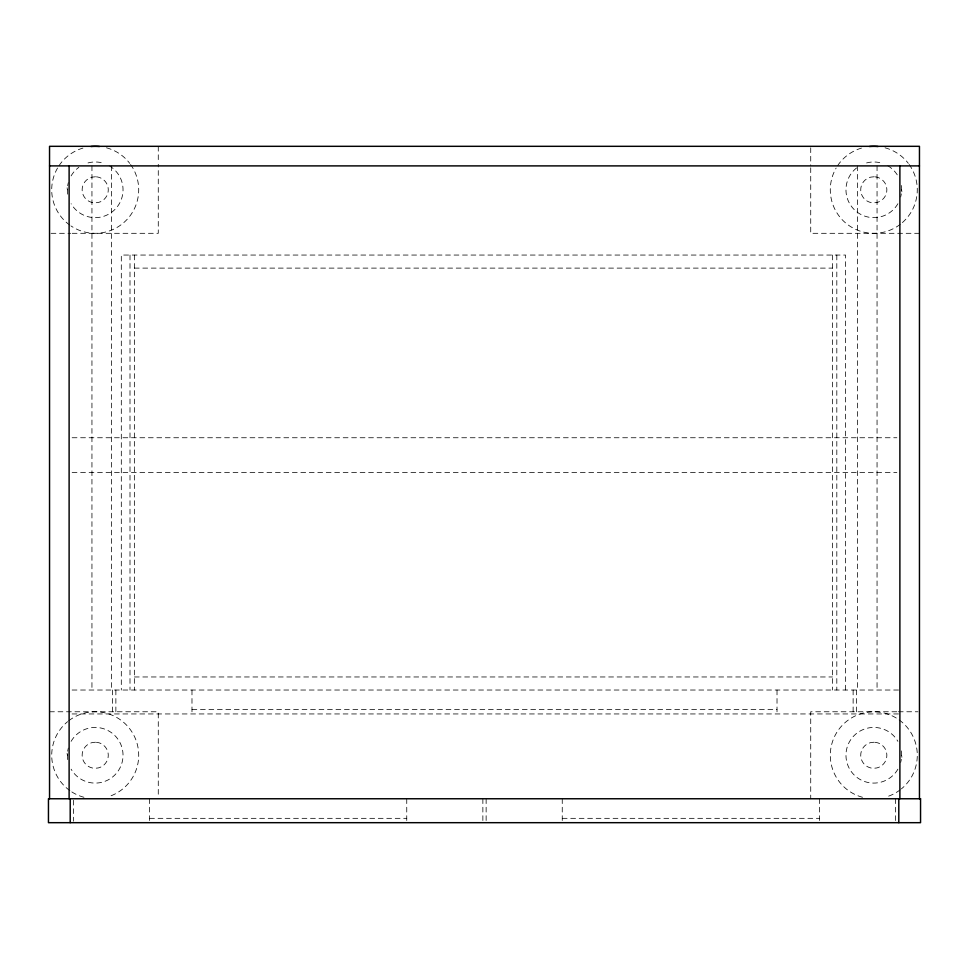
<?xml version="1.0" encoding="UTF-8"?>
<svg xmlns="http://www.w3.org/2000/svg" width="969" height="969" viewBox="0 0 969 969"><rect width="100%" height="100%" fill="white"/><g stroke="black" fill="none" stroke-linecap="round" stroke-linejoin="round"><path stroke-width="0.73" stroke-dasharray="4.84 3.63" d="M51.042 233.311L70.676 233.311M72.191 233.311L158.274 233.311L158.274 164.318M919.46 233.311L810.726 233.311L810.726 167.31M134.352 268.11L832.468 268.11M72.142 437.746L896.858 437.746M72.142 472.533L896.858 472.533M134.352 676.968L832.468 676.968M72.106 690.025L899.886 690.025M191.983 709.599L777.017 709.599M49.54 711.767L158.274 711.767L158.274 797.257M896.809 711.767L810.726 711.767L810.726 798.759M898.324 711.767L917.958 711.767M72.106 713.947L899.886 713.947M149.577 818.333L406.75 818.333M562.25 818.333L819.423 818.333M901.618 189.815L901.885 191.838M901.618 755.263L901.885 757.286M67.115 187.78L67.382 189.815M67.115 753.24L67.382 755.263M895.538 798.759L895.538 821.191M877.054 165.893L877.054 690.025M857.48 165.893L857.48 690.025M856.39 690.025L856.39 713.947M853.132 690.025L853.132 713.947M845.513 690.025L845.513 255.053L121.307 255.053L121.307 690.025M836.816 255.053L836.816 690.025M832.468 255.053L832.468 690.025M819.423 798.759L819.423 821.191M810.726 147.821L810.726 165.82M777.017 690.025L777.017 713.947M562.25 798.759L562.25 822.681M486.135 798.759L486.135 821.191M482.865 798.759L482.865 821.191M406.75 798.759L406.75 822.681M191.983 690.025L191.983 713.947M158.274 146.319L158.274 162.816M149.577 798.759L149.577 822.681M134.352 255.053L134.352 690.025M130.003 255.053L130.003 690.025M115.868 690.025L115.868 713.947M112.61 690.025L112.61 713.947M111.52 165.893L111.52 690.025M91.946 165.893L91.946 690.025M73.462 800.261L73.462 821.191M909.152 164.488A43.496 43.496 0 0 1 901.388 223.427M900.274 224.323A43.496 43.496 0 0 1 836.126 168.061M837.616 165.663A43.496 43.496 0 0 1 862.531 147.797M885.048 147.797A43.496 43.496 0 0 1 908.304 163.337M901.279 185.454A27.835 27.835 0 0 1 900.673 197.022M897.9 203.732A27.835 27.835 0 0 1 855.167 210.491A27.835 27.835 0 0 1 857.432 167.298M866.589 162.925A27.835 27.835 0 0 1 880.991 162.925M887.713 165.711A27.835 27.835 0 0 1 897.9 175.898M130.573 164.488A43.496 43.496 0 0 1 71.052 225.983M69.877 225.171A43.496 43.496 0 0 1 57.534 168.061M59.036 165.663A43.496 43.496 0 0 1 83.952 147.797M106.469 147.797A43.496 43.496 0 0 1 129.713 163.337M109.122 165.711A27.835 27.835 0 0 1 114.887 209.498A27.835 27.835 0 0 1 71.1 203.732M67.721 194.175A27.835 27.835 0 0 1 68.327 182.608M71.1 175.898A27.835 27.835 0 0 1 78.852 167.298M88.009 162.925A27.835 27.835 0 0 1 102.411 162.925M68.726 720.754A43.496 43.496 0 0 1 133.904 735.398A43.496 43.496 0 0 1 107.825 796.893M83.952 797.281A43.496 43.496 0 0 1 71.052 791.443M69.877 790.619A43.496 43.496 0 0 1 67.612 721.651M71.1 741.346A27.835 27.835 0 0 1 113.094 733.945A27.835 27.835 0 0 1 113.094 776.581A27.835 27.835 0 0 1 71.1 769.18M67.721 759.623A27.835 27.835 0 0 1 68.327 748.056M899.123 719.906A43.496 43.496 0 0 1 901.388 788.887M900.274 789.771A43.496 43.496 0 0 1 886.405 796.893M862.531 797.281A43.496 43.496 0 0 1 834.176 737.324A43.496 43.496 0 0 1 897.948 719.095M901.279 750.902A27.835 27.835 0 0 1 900.673 762.47M897.9 769.18A27.835 27.835 0 0 1 855.906 776.581A27.835 27.835 0 0 1 855.906 733.945A27.835 27.835 0 0 1 897.9 741.346M95.519 176.77L92.14 177.133A13.045 13.045 0 0 0 94.889 202.86L98.281 202.497A13.045 13.045 0 0 0 95.519 176.77M874.111 176.77L870.719 177.133A13.045 13.045 0 0 0 873.481 202.86L876.86 202.497A13.045 13.045 0 0 0 874.111 176.77M95.519 742.218L92.14 742.581A13.045 13.045 0 0 0 94.889 768.308L98.281 767.945A13.045 13.045 0 0 0 95.519 742.218M874.111 742.218L870.719 742.581A13.045 13.045 0 0 0 873.481 768.308L876.86 767.945A13.045 13.045 0 0 0 874.111 742.218"/><path stroke-width="1.45" d="M49.54 165.893L919.46 165.893M919.46 798.759L919.46 146.319L49.54 146.319L49.54 798.759M899.886 165.893L899.886 798.759M898.796 798.759L898.796 822.681M70.204 798.759L70.204 822.681M69.114 165.893L69.114 798.759M869.532 146.525A43.496 43.496 0 0 1 878.047 146.525M90.953 146.525A43.496 43.496 0 0 1 99.468 146.525M920.55 798.759L48.45 798.759L48.45 822.681L920.55 822.681L920.55 798.759"/></g></svg>
